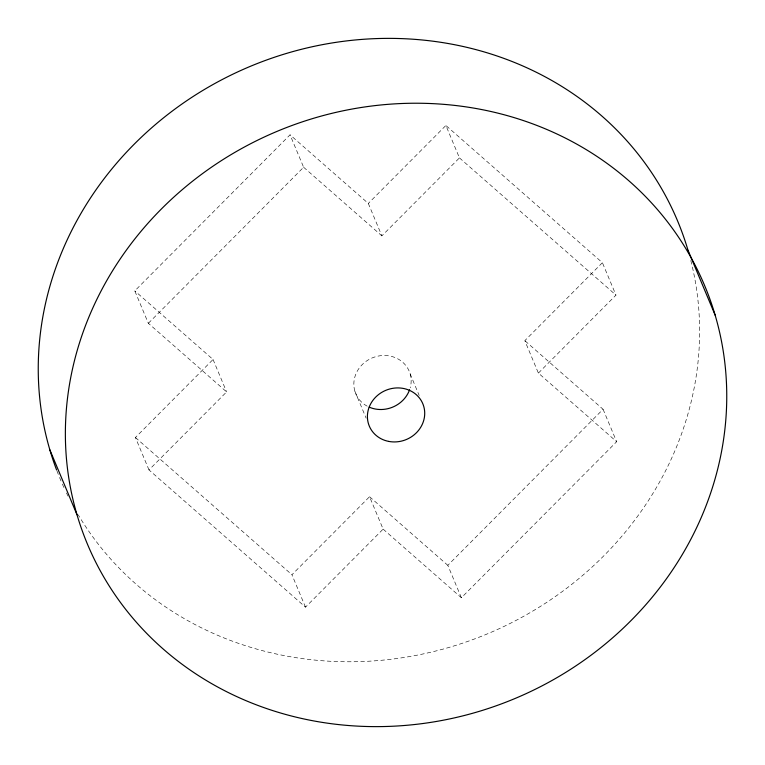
<?xml version="1.0" encoding="UTF-8"?>
<svg xmlns="http://www.w3.org/2000/svg" width="765" height="765" viewBox="0 0 765 765"><rect width="100%" height="100%" fill="white"/><g stroke="black" fill="none" stroke-linecap="round" stroke-linejoin="round"><path stroke-width="0.57" stroke-dasharray="3.83 2.87" d="M305.503 607.161L291.934 574.735L369.562 496.715L383.131 529.131L305.503 607.161L148.984 469.93L226.612 391.909L148.353 323.289L134.793 290.872L290.05 134.822L368.309 203.442L381.869 235.869L459.449 157.896L445.89 125.47L368.309 203.442M148.353 323.289L303.619 167.248L290.05 134.822M148.984 469.93L135.424 437.504L213.053 359.483L134.793 290.872M383.131 529.131L461.381 597.752L616.647 441.711L538.388 373.091L524.819 340.664L602.399 262.691L445.89 125.47M538.388 373.091L615.968 295.118L602.399 262.691M461.381 597.752L447.821 565.325L603.078 409.285L524.819 340.664M459.449 157.896L615.968 295.118M303.619 167.248L381.869 235.869M369.562 496.715L447.821 565.325M135.424 437.504L291.934 574.735M603.078 409.285L616.647 441.711M410.155 373.856L419.191 395.467M354.845 391.145L366.148 418.168M213.053 359.483L226.612 391.909M690.805 260.502A334.582 307.52 -22.7 0 1 486.741 634.137A334.582 307.52 -22.7 0 1 78.269 514.883M68.037 496.15A334.582 307.52 -22.7 0 1 66.459 492.937M63.935 487.554A334.582 307.52 -22.7 0 1 61.516 482.113M61.047 481.013A334.582 307.52 -22.7 0 1 58.771 475.524M58.331 474.415A334.582 307.52 -22.7 0 1 56.61 469.987M367.21 406.167A28.994 26.651 -22.7 0 1 356.834 371.953A28.994 26.651 -22.7 0 1 392.579 356.691A28.994 26.651 -22.7 0 1 410.212 387.807"/><path stroke-width="1.15" d="M688.012 250.289L715.141 315.142A334.582 307.52 -22.7 0 1 311.766 720.553A334.582 307.52 -22.7 0 1 161.291 209.084A334.582 307.52 -22.7 0 1 715.141 315.142M49.859 449.858L76.988 514.711M56.61 469.987A334.582 307.52 -22.7 0 1 272.311 57.977A334.582 307.52 -22.7 0 1 688.663 252.546M409.591 389.768A28.994 26.651 -22.7 0 1 369.208 407.143M388.754 441.415A28.994 26.651 -22.7 0 0 423.714 406.282A28.994 26.651 -22.7 0 0 375.72 397.083A28.994 26.651 -22.7 0 0 388.754 441.415"/></g></svg>
